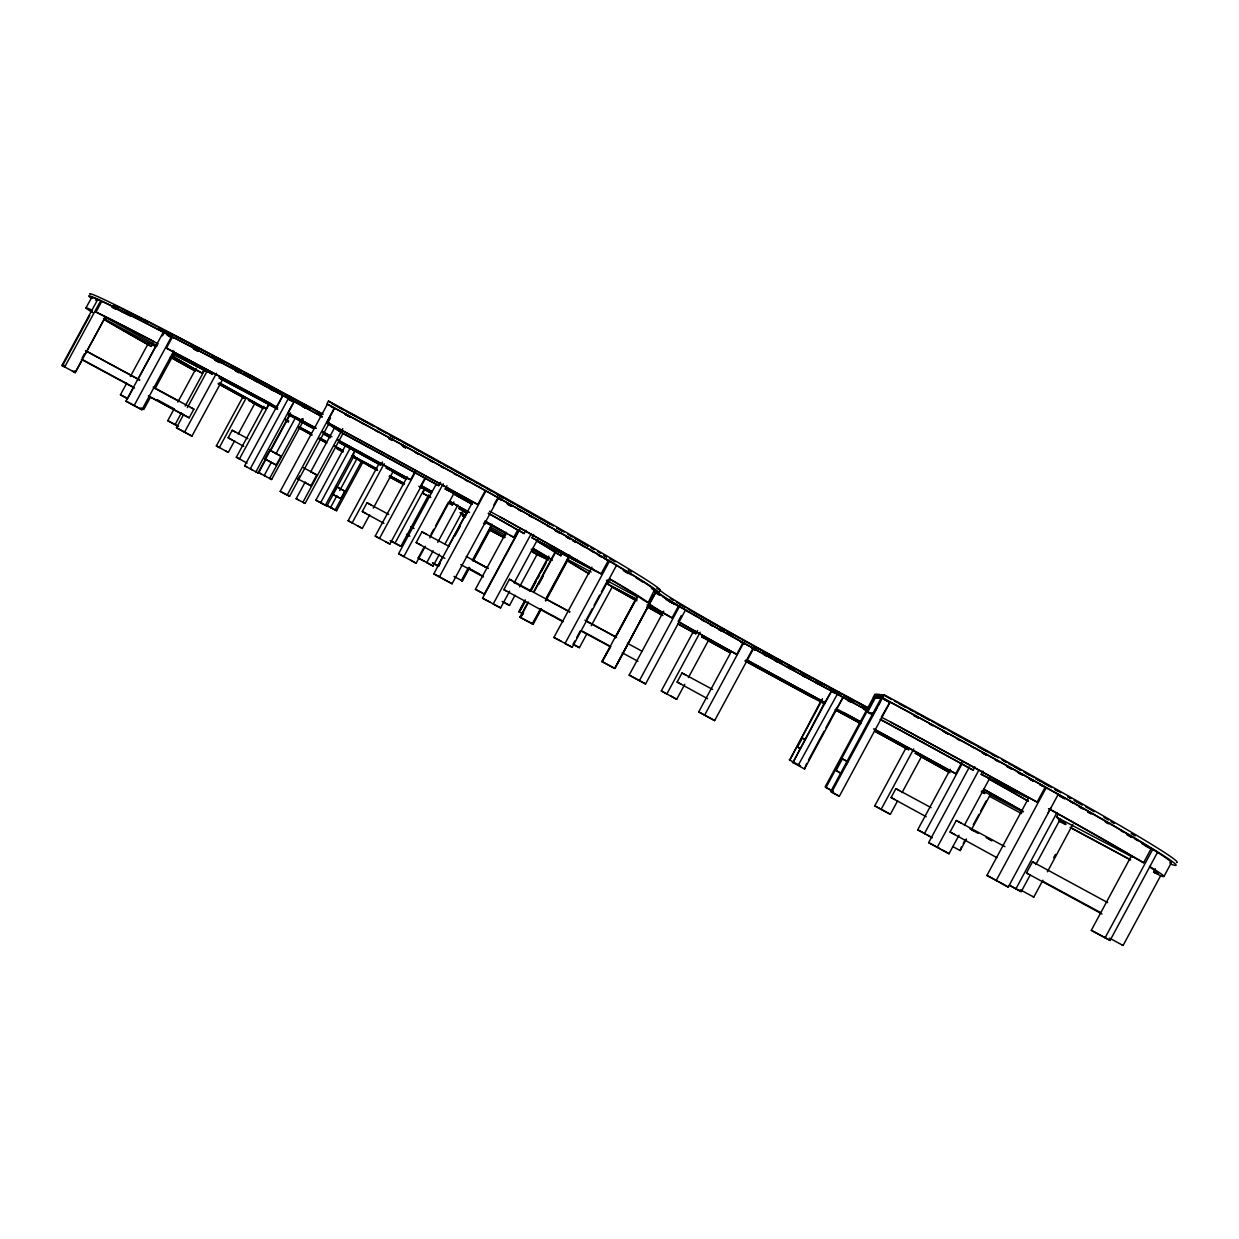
<?xml version="1.0" encoding="UTF-8"?>
<svg xmlns="http://www.w3.org/2000/svg" width="1239" height="1239" viewBox="0 0 1239 1239"><rect width="100%" height="100%" fill="white"/><g stroke="black" fill="none" stroke-linecap="round" stroke-linejoin="round"><path stroke-width="1.5" d="M879.442 697.681L881.053 694.692L883.004 695.745M879.628 697.696L881.239 694.707L883.252 695.791M881.084 697.82L882.71 694.8M831.679 792.17L882.509 697.944L890.16 702.064L839.314 796.305L831.679 792.17L830.78 791.458L882.911 694.816M846.206 764.68L847.832 761.66L842.396 758.857L836.108 770.519L841.312 773.74M874.796 711.666L876.608 708.305M878.42 704.96L880.232 701.599M884.398 694.909L874.873 694.289L873.325 697.17L882.757 697.96L884.398 694.909A354.029 9.246 28.2 0 1 1176.554 862.545M897.578 800.921L890.345 814.333L874.765 805.846L906.344 747.287M881.115 809.392L913.747 748.898M926.23 816.764L891.073 797.544L895.874 788.67L931.124 807.658M902.1 792.526L922.002 755.635M932.286 837.765L917.712 829.82L950.344 769.295M873.557 728.857A268.135 4.058 28.3 0 1 950.778 771.076L955.765 773.709L961.929 762.264M924.449 833.584L961.774 764.339M959.001 835.225L949.012 853.748L928.631 842.644L969.378 767.034M880.077 719.363A235.364 4.522 28.3 0 1 969.61 768.304L973.188 770.116L974.923 766.91M937.18 847.445L979.073 769.729M996.837 857.651L950.065 832.019L956.291 820.481L1004.937 846.655M1039.908 784.519L1058.23 794.338L1008.267 887.078L986.925 875.431L1028.587 798.102L981.18 774.298L982.914 771.092M964.453 825.112L989.884 777.937M961.418 846.81L960.179 850.589L966.451 838.958M963.245 843.403L965.073 840.011M973.327 824.709L978.825 814.503M980.653 811.096L986.167 800.905M971.81 828.999L990.611 794.137M1037.12 802.098L1045.205 787.106L1042.185 785.418A349.367 8.719 28.2 0 0 899.545 707.175L890.02 702.048L881.332 717.133L891.352 722.368A349.383 6.737 28.3 0 1 1034.1 800.425L1037.12 802.098L1030.476 798.613A343.172 6.613 28.3 0 0 890.547 722.105M996.141 880.619L1046.258 787.632M1048.194 812.66L1050.703 807.998M1009.289 885.281L1015.872 888.905L1057.053 812.459M1102.013 914.01L1026.496 872.984L1032.521 861.817L1107.697 902.627M1058.633 818.406L1056.573 817.167L1058.245 814.069M1015.872 888.905L1021.23 891.631L1030.337 874.734M1035.789 864.59L1060.383 818.948M1053.661 857.791L1055.473 854.43M1020.301 889.803L1033.791 897.098L1042.882 880.232M1047.42 871.791L1072.835 824.384M1141.94 843.604L1157.567 852.246L1110.082 940.416L1091.296 930.319L1131.532 855.576M1048.519 808.649L1056.511 813.109A343.172 6.613 28.3 0 1 1132.694 856.629L1143.582 862.747L1151.263 848.452L1145.874 845.137A349.367 8.719 28.2 0 0 1068.668 800.301L1057.192 793.827M1105.064 937.877L1152.781 849.242M1149.544 866.371A349.383 6.737 28.3 0 1 1160.463 875.694L1153.571 872.194L1155.368 868.849M1109.524 938.124L1123.092 945.465L1160.432 876.097M1163.963 876.438L1171.32 862.747M868.369 707.918A276.56 5.668 28.3 0 0 838.71 691.904A218.606 5.39 28.2 0 1 660.17 590.136A328.893 8.084 28.5 0 0 328.459 401.08L326.941 403.899A328.908 7.744 28.5 0 1 658.823 592.629A218.606 5.157 28.2 0 0 837.456 694.212A276.56 5.421 28.3 0 1 867.13 710.241M280.2 491.356L327.39 404.239L334.36 407.987L287.169 495.12L280.2 491.356L289.616 496.25L329.171 423.227M327.003 422.205L334.607 408.173L343.327 412.866A324.587 7.635 28.5 0 1 482.126 488.878L485.27 490.629L477.774 504.505L472.477 501.733A318.841 5.792 28.5 0 0 336.311 427.393L327.003 422.205L335.723 426.913A324.587 5.901 28.5 0 1 474.614 502.755L477.774 504.505M327.886 422.84L330.41 418.178M298.01 479.106L299.745 475.915M342.862 433.696L305.119 503.39L296.152 498.713L305.228 481.956M310.679 471.904L334.267 428.353M297.391 478.641L310.958 485.765L316.812 474.955L303.369 467.614M342.769 428.617L302.858 502.337L305.119 503.39M354.277 455.456L326.895 506.039L315.899 500.184L345.216 446.025M349.971 448.58L320.638 502.74L322.171 503.483M325.377 505.311L354.71 451.135M377.229 469.101A185.85 2.772 28.5 0 1 355.608 457.485L352.403 455.689L354.989 450.919M335.908 488.259L332.61 494.361L340.74 498.589L344.767 491.155L336.203 486.478M336.977 495.631L330.55 507.51L332.006 508.207M339.734 490.551L357.173 458.322M363.12 461.698L336.59 510.7L325.934 505.016L335.165 510.003L361.788 460.815M384.229 463.68L352.139 522.966L348.128 520.69L379.18 463.355M338.557 442.106A181.157 2.71 28.5 0 1 379.072 464.253L380.791 465.105L382.479 461.992M383.951 523.4L362.299 511.506L367.023 502.755L388.783 514.464M348.128 520.69L362.315 528.418L369.64 514.897M373.295 508.129L393.429 470.944M415.359 472.167L379.459 538.485L375.231 536.069L407.29 476.829M338.03 440.155A263.659 3.949 28.5 0 1 406.423 477.557L410.636 479.772L414.972 471.749M425.318 477.464L420.981 485.471L431.064 491.047M375.231 536.069L389.882 544.06L425.689 477.882M390.393 540.7L395.009 543.224L424.76 488.259M429.112 496.669L422.731 493.215L425.349 488.383M395.009 543.224L400.878 546.322L428.725 494.857M443.237 483.737L403.775 556.652L398.602 553.694L436.035 484.526M438.761 485.626L438.513 485.487A224.491 4.058 28.5 0 0 345.712 434.843L341.964 432.814L346.27 435.276A218.792 3.965 28.5 0 1 436.531 484.542L438.761 485.626L440.557 482.296M444.878 558.371L416.18 542.558L421.988 531.841L449.138 546.43M472.725 502.662L445.173 488.987L446.985 485.642M439.458 554.189L433.077 566.006L418.178 557.984L423.676 547.839M430.986 534.319L433.727 529.254M435.555 525.878L448.363 502.213M398.602 553.694L416.118 563.249L425.271 546.337M429.856 537.865L454.574 492.208M448.859 503.111L452.297 504.923L453.939 501.888M433.139 550.813L426.727 562.661L433.077 566.006M437.723 542.341L457.903 505.063M444.94 544.06L463.2 510.298M437.367 566.641L442.741 556.683M449.014 545.083L466.065 513.596M439.349 577.002L485.92 490.938L498.481 497.939L452.049 583.77L433.805 573.827L472.849 501.656M433 563.265L438.606 566.208L440.403 562.878M454.852 536.162L460.273 526.157M493.695 505.326L497.009 499.178M467.753 568.794L461.404 580.549L462.441 580.998L469.658 567.632M472.291 560.415L491.96 524.174M461.93 580.766L469.163 567.385M472.787 560.678L490.892 527.21M473.283 560.957L491.341 527.551M484.588 594.24L475.389 589.346L506.224 532.352M510.189 535.418L513.767 537.292L517.948 529.549M484.232 594.193L518.785 530.323M509.632 591.204L500.602 607.915L482.56 598.205L519.668 529.58M488.491 513.302A224.491 4.058 28.5 0 1 520.055 531.159L524.236 533.56L525.986 530.323M531.314 533.529L493.184 604.043L500.602 607.915M562.986 621.792L503.839 589.625L509.461 579.248L569.894 611.865M590.972 568.809L531.918 537.711L533.668 534.458M514.154 582.841L537.649 539.399M548.598 560.105A268.398 4.011 28.5 0 1 537.137 554.499L532.553 552.036L534.319 548.769M502.136 601.457L509.523 605.406L514.99 595.293M519.544 586.868L536.874 554.824M523.23 614.017L518.831 611.632L525.197 599.862M529.734 591.468L548.815 556.172M519.218 611.787L524.655 601.72M531.004 589.996L548.227 558.139M520.519 610.269L525.042 601.906M531.361 590.198L535.883 581.834M537.695 578.489L539.507 575.144M541.319 571.798L545.841 563.42M540.87 608.999L532.739 624.053L519.9 617.177L528.046 602.092M533.498 592.041L555.242 551.804M520.365 617.363L528.495 602.309M533.916 592.273L555.614 552.16M521.727 615.86L523.524 612.531M538.857 584.188L543.363 575.841M536.89 541.164A218.792 3.965 28.5 0 1 555.692 552.873L560.926 555.769L562.614 552.656M540.467 608.814L532.305 623.898L533.173 624.208L541.288 609.201M545.903 598.747L569.475 555.149M545.392 600.636L568.004 558.835M545.795 600.869L568.345 559.161M616.511 565.356L572.232 647.285L553.91 637.435L591.932 567.106M596.609 571.489L601.085 573.843L608.272 560.57L600.729 556.141A324.587 7.635 28.5 0 0 510.065 504.474L497.846 497.644M604.678 558.712L609.48 561.205L564.999 643.521L572.232 647.285M574.865 640.935L573.022 644.326L579.403 647.656L586.697 634.151M576.693 637.543L580.363 630.759M586.775 618.896L592.273 608.721M594.101 605.329L599.599 595.169M601.426 591.777L607.838 579.914M637.047 599.707L607.946 584.266L609.758 580.921M591.266 625.71L612.252 586.883M656.329 591.282L614.652 668.425L601.968 661.626L637.388 596.083M602.216 661.688L610.362 646.603M614.9 638.224L637.543 596.315M601.968 661.626L610.595 646.696M616.914 634.988L637.698 596.548M609.588 579.031A318.841 5.792 28.5 0 1 642.747 599.691L648.09 602.758L654.502 589.872A324.587 7.635 28.5 0 0 616.991 565.727L609.48 561.205M649.484 601.798L652.829 595.587M614.869 668.456L656.236 591.034L614.869 668.456L602.464 661.75M665.993 599.506L685.539 609.975L645.581 683.959L629.149 675.116L663.717 611.137M650.227 605.174A228.766 4.166 28.3 0 0 667.821 615.659L672.08 617.905L678.538 605.933A222.958 5.25 28.2 0 1 656.329 591.855M639.355 680.707L679.499 606.429M681.404 615.473L678.182 621.436L681.496 623.341A222.958 4.058 28.3 0 0 731.738 651.544L736.771 654.331L743.059 642.685L738.041 639.882A222.958 5.25 28.2 0 1 687.924 611.431L684.625 609.511M700.205 632.2L666.83 694.01L661.301 690.913L693.639 631.038M677.996 624.022A330.828 6.056 28.3 0 0 684.005 627.352L695.822 633.764L697.557 630.543M707.546 698.688L677.114 682.023L682.008 672.978L712.549 689.426M661.301 690.913L676.695 699.292L684.795 684.284M688.388 677.609L709.095 639.278M704.573 715.213L743.586 642.948L753.575 648.493L714.64 720.587L698.703 711.914L731.227 651.683M752.119 649.871L746.807 659.876A222.958 4.058 28.3 0 0 822.185 700.98M821.643 700.933L789.692 760.142L821.023 700.84M820.543 701.894L822.495 698.734M800.379 748.821L797.498 747.009L802.33 738.072L805.35 739.621M866.479 709.993A272.936 5.343 28.3 0 0 850.295 701.228L831.508 691.068L792.852 762.697L825.329 701.212M824.957 702.575L831.446 691.068L828.426 689.426A222.958 5.25 28.2 0 1 753.08 648.245M837.316 694.196L798.133 765.423M837.456 694.212L838.71 691.904L835.922 691.718M806.666 763.472L804.467 768.985L843.124 697.325L836.526 708.816L844.053 712.781A272.952 4.135 28.3 0 1 860.253 721.547M808.494 760.065L824.074 731.211M825.902 727.82L836.898 707.438M873.541 697.201L825.128 786.951L833.274 791.582L826.583 787.741M825.948 787.601L876.252 694.382L875.106 697.526M874.858 697.309L876.918 694.645M873.418 715.414L867.548 712.255L875.415 697.681L882.044 698.238M85.971 307.953L91.732 297.36M61.95 365.443L97.788 299.389L100.669 300.69L64.676 367.023L61.95 365.443L75.238 372.676L105.625 316.657M89.75 315.496L62.988 364.824L64.366 365.52M153.605 341.515A263.659 3.949 28.5 0 0 103.441 315.883L95.992 312.011L101.799 301.325L105.129 302.874A268.383 5.204 28.5 0 1 156.315 328.567L164.198 332.641L162.464 335.815M82.115 357.978L84.422 353.704M82.13 359.744L75.703 371.607L74.34 370.926M85.801 352.976L104.184 319.089M132.945 388.628L127.524 398.648L120.446 394.776L126.765 383.114M130.389 376.455L148.448 343.157M105.083 320.065A268.398 4.011 28.5 0 0 146.837 343.977L151.344 346.409L153.094 343.188M125.96 401.142L163.362 332.16L171.617 336.466L134.106 405.618L125.96 401.142L133.781 405.261M137.483 380.296L155.572 346.905M270.923 403.852A263.659 3.949 28.5 0 0 171.462 350.869L166.413 348.097L172.453 336.946L174.544 338.03A268.383 5.204 28.5 0 1 276.018 391.849L282.988 395.597L276.839 406.95M134.106 405.618L141.927 409.737L173.801 350.931M150.182 397.704L143.832 409.428L140.89 407.863M155.634 387.652L173.801 354.153M177.425 425.875L167.745 420.702L174.172 408.855M177.827 402.102L196.165 368.262M174.064 357.219A185.85 2.772 28.5 0 0 199.03 371.514L202.112 373.156L203.893 369.872M181.483 412.835L175.04 424.698L178.416 426.479M185.153 406.051L204.45 370.446M222.865 379.057L191.937 436.113L176.449 427.78L183.728 414.337M187.368 407.616L207.409 370.647M148.401 395.984L189.164 417.837L193.873 409.149L153.202 387.11M184.518 432.21L216.484 373.249M246.36 397.673L219.318 447.573L216.36 445.901L243.309 396.186M243.727 446.35L228.131 437.77L232.189 430.258L247.877 438.699M216.36 445.901L228.301 452.405L234.605 440.774M238.198 434.13L255.296 402.582M269.064 404.301L239.421 458.988L236.324 457.222L263.922 406.284M221.084 383.889A185.85 2.772 28.5 0 0 260.113 405.509L266.261 408.808L268.863 404.007M258.006 472.942L244.625 465.833L282.755 395.442L294.015 401.498L255.869 471.92L258.006 472.942L290.546 412.881M287.99 398.199L289.214 395.922L291.583 397.595M288.393 398.478L250.247 468.869L252.415 469.922M288.873 413.532L288.083 413.005L294.232 401.653L301.278 405.463A268.383 5.204 28.5 0 1 322.047 416.707M264.79 459.08L268.878 451.538M302.889 421.787L271.635 479.493L258.734 472.632L265.936 459.328M270.443 451.011L290.267 414.43M271.387 462.271L264.17 475.575L266.215 476.55M275.879 453.954L295.703 417.357M264.17 458.631L276.22 465.028L280.99 456.231L269.002 449.695M302.053 418.643L269.622 478.517L271.635 479.493M302.301 422.453L301.557 421.957L303.261 418.813M825.189 702.823L821.643 702.281L824.647 703.891M867.548 712.255L873.898 713.339M519.9 617.177L533.173 624.208M989.388 796.243L1021.525 813.574M1153.571 872.194L1154.965 872.736A343.172 6.613 28.3 0 0 1149.622 866.975M518.831 611.632L519.606 611.942M287.169 495.12L289.616 496.25M296.152 498.713L298.46 499.782M541.164 609.34L540.421 608.984L563.141 621.235M335.165 510.003L336.59 510.7M95.992 312.011L99.306 313.606A268.398 4.011 28.5 0 1 150.306 339.656L158.189 343.915M244.625 465.833L246.824 466.886M258.734 472.632L260.794 473.623M315.899 500.184L326.895 506.039M445.173 488.987L472.942 502.43M172.639 354.153L174.467 355.051A181.157 2.71 28.5 0 1 206.789 371.576M741.046 642.143L744.515 643.846L740.86 641.817M262.854 407.306L248.466 400.228L255.311 404.069A263.659 3.949 28.5 0 0 263.644 408.622M406.423 477.882L385.933 467.815L407.104 478.471M252.044 402.179L263.272 407.708M251.982 402.303L253.205 402.907M981.18 774.298L1028.897 798.179M730.84 651.497L701.553 636.784L731.366 651.962M678.864 622.024A228.766 4.166 28.3 0 0 729.074 650.196L736.771 654.331M532.553 552.036L533.56 552.532A263.659 3.949 28.5 0 0 547.545 559.316M465.988 515.641L463.696 514.479A181.157 2.71 28.5 0 1 460.025 512.621M469.039 568.686L468.141 568.221L483.334 576.445M949.353 770.735L915.032 753.126L918.703 755.155M1091.296 930.319L1110.082 940.416M598.267 555.382L601.473 557.039M1145.223 845.819L1149.854 848.219M553.91 637.435L561.174 641.213M668.425 600.93L673.427 603.532M482.56 598.205L490.009 602.092M629.149 675.116L645.581 683.959M531.918 537.711L596.083 571.489M166.413 348.097L168.489 349.181A268.398 4.011 28.5 0 1 269.87 403.186L277.66 407.492M1056.573 817.167L1132.647 857.125M475.389 589.346L481.646 592.629M607.946 584.266L636.242 599.149M647.904 605.282L662.88 613.166M647.037 604.957L661.998 612.825M171.385 357.126L196.722 370.476M467.041 512.776L458.585 508.315L461.078 509.725M484.743 522.192L506.72 533.777M422.731 493.215L426.603 495.259A181.157 2.71 28.5 0 0 430.754 497.443M465.214 517.159L462.317 515.625L464.517 516.88M176.449 427.78L191.937 436.113M390.27 540.576L400.878 546.322M418.178 557.984L424.543 561.329M981.985 790.497L1022.593 811.963M120.446 394.776L127.276 398.385M167.745 420.702L174.513 424.28M1047.249 869.948L1048.055 870.382M1026.496 872.984L1028.633 874.099M433.805 573.827L452.049 583.77M928.631 842.644L940.416 848.916M986.925 875.431L997.488 881.068M148.525 396.031L189.164 417.837M406.516 534.396L409.877 536.208M503.839 589.625L506.797 591.204M236.324 457.222L247.072 463.092M874.765 805.846L890.345 814.333M698.703 711.914L714.64 720.587M917.712 829.82L925.533 834.002M880.852 695.358L879.427 694.583L877.816 697.557L879.256 698.316M878.993 695.033L878.002 694.49L876.236 697.418L877.166 697.913M888.89 701.924L883.562 699.059L888.44 701.692M876.422 697.433L877.413 697.96M330.983 406.655L334.453 408.514M290.081 396.852L279.565 391.137A257.758 5.219 28.5 0 0 203.304 350.575M286.271 395.195L294.247 399.485L289.725 396.604M285.047 394.591L291.506 398.06M293.116 398.927L294.557 399.701M288.672 399.438L291.908 401.173M950.065 832.019L954.789 834.559M885.436 696.179L891.6 699.508M894.372 701.088L897.764 702.823M881.099 695.404L879.613 694.599L878.017 697.572L879.504 698.378M877.816 694.475L878.745 694.986M342.955 409.505L328.459 401.08M331.463 403.387L344.767 410.558M656.856 588.355L660.17 590.136L658.823 592.629L651.497 588.494M653.325 589.857L656.438 591.53M829.851 687.583L839.779 692.88M841.111 693.654L850.326 698.564A262.126 5.374 28.3 0 1 867.346 707.779M291.908 397.827L303.942 404.317A255.869 5.173 28.5 0 1 322.14 414.167A257.758 5.219 28.5 0 0 303.725 404.146M831.338 688.838L834.606 690.557M836 691.362L836.883 691.78M838.245 692.57L841.777 694.413M844.952 696.179L848.498 698.053M295.734 400.29L305.77 405.742M830.037 688.528L834.823 691.114M301.108 403.62L305.801 406.16M288.857 399.097L290.685 400.089M831.4 691.331L835.163 693.36M290.36 399.856L292.234 400.863M1129.983 859.494L1070.171 827.389L1130.649 859.99M567.323 559.238L591.127 572.062M606.429 580.317L637.032 596.811M825.205 702.606L821.705 700.825A228.766 4.166 28.3 0 1 746.11 659.597M288.083 413.005L295.687 417.218A263.659 3.949 28.5 0 1 316.053 428.229M287.665 414.461L294.619 418.085M820.776 701.924L813.558 698.115A330.828 6.056 28.3 0 1 745.274 661.037M301.557 421.957L305.15 423.986A181.157 2.71 28.5 0 1 313.482 428.493M103.457 318.438L156.16 346.858M505.589 535.31L490.381 527.117L491.186 527.737M531.221 549.218L547.824 558.092M981.242 791.845L984.339 793.456A188.994 2.85 28.3 0 0 982.31 791.566M352.403 455.689L354.865 457.021A181.157 2.71 28.5 0 0 375.975 468.357M342.924 450.578L340.446 449.246A181.157 2.71 28.5 0 1 334.638 446.102M352.573 456.897L356.274 458.895M842.396 758.857L846.81 761.242M311.454 472.059L316.812 474.955M190.62 407.399L193.873 409.149M569.584 611.896L545.795 599.041L546.507 599.444M584.885 620.166L615.473 636.707M155.2 388.535L178.741 401.25M466.22 556.45L488.073 568.252M616.635 637.496L587.642 621.839L590.167 623.217M627.368 643.289L642.267 651.327M970.013 828.814L973.436 830.672M988.552 838.818L991.959 840.661M228.131 437.77L231.708 439.706M81.34 359.403L134.54 388.07M469.008 568.391L479.059 573.796M362.299 511.506L366.357 513.689M677.114 682.023L681.063 684.145M891.073 797.544L894.759 799.542M416.18 542.558L421.121 545.206M956.291 820.481L961.015 823.037M421.988 531.841L426.913 534.505M271.186 450.919L275.554 453.288M276.638 453.877L280.99 456.231M682.008 672.978L685.941 675.1M802.33 738.072L805.335 739.683M895.874 788.67L899.545 790.652M85.46 350.73L139.728 380.063M367.023 502.755L371.081 504.954M488.243 568.469L472.586 559.997L473.468 560.493M513.519 582.144L528.976 590.507M971.376 829.665L978.144 833.32M986.074 837.61L991.665 840.631M85.971 350.869L139.573 379.877M336.466 486.664L340.152 488.646M341.081 489.157L344.767 491.155M473.283 560.493L486.648 567.725M232.189 430.258L235.782 432.194M410.682 526.699L414.043 528.526M333.663 494.764L336.125 496.096M337.054 496.591L340.74 498.589M82.502 359.604L133.626 387.265M266.431 459.731L270.783 462.085M271.868 462.674L276.22 465.028M797.498 747.009L800.502 748.635M581.199 631.054L610.486 646.851M1043.192 881.502L1100.278 912.384M305.599 482.854L310.958 485.765M836.108 770.519L839.051 772.098M453.954 576.398L462.441 580.998M952.652 846.516L960.179 850.589M789.228 759.755L800.425 765.826M792.356 762.295L804.467 768.985M830.78 791.458L839.314 796.305M1032.521 861.817L1034.627 862.964M509.461 579.248L512.388 580.843M157.043 399.593L169.449 406.346M170.471 406.888L173.832 408.715M460.753 564.581L483.411 576.878M582.562 631.24L610.657 646.495M622.226 652.783L637.946 661.301M432.535 562.893L438.606 566.208M574.493 644.961L579.403 647.656M1009.739 885.327L1021.23 891.631M135.407 406.16L141.927 409.737M410.636 479.772L408.034 478.347A268.398 4.011 28.5 0 0 338.309 440.217M380.791 465.105L380.59 464.997A185.85 2.772 28.5 0 0 338.959 442.23M104.479 316.75L157.43 345.851M490.381 528.898L505.342 537.137M266.261 408.808L261.63 406.268A181.157 2.71 28.5 0 1 219.257 382.774M112.393 307.38L115.692 309.192M955.765 773.709L953.411 772.408A272.952 4.135 28.3 0 0 874.672 729.353M919.694 755.852L922.885 757.602A188.994 2.85 28.3 0 1 950.05 772.764M734.278 653.232L736.942 654.703M695.822 633.764L686.514 628.622A324.959 5.947 28.3 0 1 677.671 623.728M420.842 485.502L429.019 490.024A263.659 3.949 28.5 0 1 432.148 491.744M392.205 471.393L396.217 473.608A185.85 2.772 28.5 0 1 406.655 479.385M973.188 770.116L972.956 769.977A241.481 4.631 28.3 0 0 880.914 719.658M489.513 511.165L502.616 518.274A324.587 5.901 28.5 0 1 593.527 569.475M452.576 493.277L457.408 495.956A224.491 4.058 28.5 0 1 472.322 504.242M987.901 778.293L990.952 779.981A241.481 4.631 28.3 0 1 1028.447 801.153M498.465 498.202L501.439 499.859M1049.139 808.773L1060.646 815.2A349.383 6.737 28.3 0 1 1138.145 859.494L1143.582 862.747M927.097 834.838L930.474 836.728M1039.722 784.643L1042.711 786.316M505.326 603.068L509.523 605.406M671.135 696.163L676.695 699.292M1059.732 795.546L1064.518 798.241M202.065 373.125L202.112 373.156A181.157 2.71 28.5 0 1 172.159 355.887M151.344 346.409L149.764 345.526A263.659 3.949 28.5 0 1 104.711 319.631M941.841 849.722L949.012 853.748M998.99 881.874L1008.267 887.078M172.453 351.613L212.705 374.41L174.203 352.743M513.767 537.292L503.839 531.81A263.659 3.949 28.5 0 0 485.038 521.185M448.719 502.895L452.297 504.923M225.312 450.702L228.301 452.405M358.272 526.126L362.315 528.418M385.608 541.629L389.882 544.06M410.899 560.26L416.118 563.249M524.236 533.56L515.951 529.022A218.792 3.965 28.5 0 0 488.29 513.349M167.962 334.809L171.028 336.559M601.085 573.843L589.222 567.23A318.841 5.792 28.5 0 0 499.937 516.942M672.08 617.905L672.034 617.874A222.958 4.058 28.3 0 1 648.787 603.501L648.787 603.501M72.466 371.081L75.238 372.676M669.168 601.039L673.722 603.718M1121.853 944.707L1123.092 945.465M1141.723 843.109L1144.371 844.735M92.739 312.646L91.252 311.717A268.398 4.011 28.5 0 1 92.476 310.354M1032.815 896.494L1033.791 897.098M288.362 413.95L300.055 421.028L289.276 413.872M352.542 456.308L360.89 461.388L353.208 456.293M362.531 462.41L368.246 465.492A268.398 4.011 28.5 0 0 376.78 470.092M327.282 423.459L340.229 431.714L328.273 423.227M485.084 524.252L484.759 524.02A185.85 2.772 28.5 0 0 483.442 523.152M560.926 555.769L560.632 555.537A224.491 4.058 28.5 0 0 536.812 540.854M648.09 602.758L647.749 602.386A324.587 5.901 28.5 0 0 609.851 578.923M913.964 715.492A335.444 8.363 28.2 0 1 918.827 718.124M942.848 731.18A335.444 8.363 28.2 0 1 946.007 732.899M956.988 738.909A335.444 8.363 28.2 0 1 960.101 740.597M982 752.615A335.444 8.363 28.2 0 1 986.972 755.356M995.18 759.879A335.444 8.363 28.2 0 1 998.417 761.675M1006.424 766.105A335.444 8.363 28.2 0 1 1011.163 768.738M1017.405 772.191A335.444 8.363 28.2 0 1 1020.487 773.91M1029.563 778.975A335.444 8.363 28.2 0 1 1034.023 781.453M1059.391 795.701A335.444 8.363 28.2 0 1 1064.502 798.597M1079.138 806.914A335.444 8.363 28.2 0 1 1082.236 808.695M1088.276 812.149A335.444 8.363 28.2 0 1 1091.203 813.822M1105.42 822.046A335.444 8.363 28.2 0 1 1108.409 823.796M1126.963 834.761A335.444 8.363 28.2 0 1 1131.068 837.223M882.757 697.96A354.029 8.843 28.2 0 1 1171.815 864.497M898.972 703.566A332.966 8.688 28.2 0 1 905.446 707.066M908.683 708.816A332.966 8.688 28.2 0 1 913.515 711.434M915.125 712.301A332.966 8.688 28.2 0 1 929.529 720.122M935.879 723.576A332.966 8.688 28.2 0 1 943.762 727.866M951.583 732.141A332.966 8.688 28.2 0 1 962.409 738.057M964.112 739.002A332.966 8.688 28.2 0 1 970.896 742.719M977.602 746.405A332.966 8.688 28.2 0 1 989.156 752.77M992.424 754.566A332.966 8.688 28.2 0 1 995.66 756.348M1003.652 760.777A332.966 8.688 28.2 0 1 1006.827 762.527M1008.391 763.41A332.966 8.688 28.2 0 1 1011.52 765.144M1014.617 766.864A332.966 8.688 28.2 0 1 1020.75 770.271M1025.846 773.121A332.966 8.688 28.2 0 1 1029.206 774.995M1035.819 778.696A332.966 8.688 28.2 0 1 1045.468 784.117M1047.048 784.999A332.966 8.688 28.2 0 1 1051.725 787.632M1057.827 791.086A332.966 8.688 28.2 0 0 1054.807 789.367A335.444 8.75 28.2 0 1 1060.987 792.743M1067.739 796.692A332.966 8.688 28.2 0 1 1070.992 798.551M1074.213 800.379A332.966 8.688 28.2 0 1 1082.003 804.839M1110.856 821.55A332.966 8.688 28.2 0 1 1114.202 823.532M899.297 703.659A335.444 8.75 28.2 0 1 907.459 708.058M910.727 709.823A335.444 8.75 28.2 0 1 913.979 711.589M915.59 712.471A335.444 8.75 28.2 0 1 918.842 714.222M922.064 715.972A335.444 8.75 28.2 0 1 930.117 720.355M931.728 721.222A335.444 8.75 28.2 0 1 934.918 722.957M938.124 724.691A335.444 8.75 28.2 0 1 946.054 729.028M947.634 729.879A335.444 8.75 28.2 0 1 961.727 737.592M963.276 738.444A335.444 8.75 28.2 0 1 986.941 751.438M990.24 753.266A335.444 8.75 28.2 0 1 998.417 757.772M1001.654 759.569A335.444 8.75 28.2 0 1 1006.455 762.233M1012.79 765.733A335.444 8.75 28.2 0 1 1020.564 770.069M1023.615 771.773A335.444 8.75 28.2 0 1 1034.147 777.643M1035.618 778.479A335.444 8.75 28.2 0 1 1040.559 781.236M1043.796 783.063A335.444 8.75 28.2 0 1 1048.597 785.758M1067.77 796.584A335.444 8.75 28.2 0 1 1071.1 798.474M1074.368 800.332A335.444 8.75 28.2 0 1 1082.282 804.854M1085.364 806.62A335.444 8.75 28.2 0 1 1094.238 811.731M1103.918 817.353A335.444 8.75 28.2 0 1 1108.487 820.017M1131.269 833.553A335.444 8.75 28.2 0 1 1135.172 835.922M913.499 715.321A332.966 8.301 28.2 0 1 918.316 717.939M929.498 724.01A332.966 8.301 28.2 0 1 932.673 725.729M945.28 732.59A332.966 8.301 28.2 0 1 948.408 734.309M982.62 753.064A332.966 8.301 28.2 0 1 985.903 754.876M1006.78 766.399A332.966 8.301 28.2 0 1 1011.458 769.001M1019.139 773.26A332.966 8.301 28.2 0 1 1022.547 775.165M1029.268 778.913A332.966 8.301 28.2 0 1 1032.567 780.756M1059.438 795.856A332.966 8.301 28.2 0 1 1064.487 798.706M1087.873 812.041A332.966 8.301 28.2 0 1 1090.754 813.698M1157.18 852.169A349.367 8.719 28.2 0 1 1169.647 862.855M915.42 715.987A343.157 8.565 28.2 0 1 918.749 717.799M943.421 731.211A343.157 8.565 28.2 0 1 948.3 733.86M970.664 746.095A343.157 8.565 28.2 0 1 973.808 747.829M981.598 752.104A343.157 8.565 28.2 0 1 986.229 754.644M995.382 759.693A343.157 8.565 28.2 0 1 998.727 761.536M1006.997 766.105A343.157 8.565 28.2 0 1 1010.265 767.917M1018.319 772.393A343.157 8.565 28.2 0 1 1023.089 775.041M1029.346 778.526A343.157 8.565 28.2 0 1 1033.976 781.097M1070.62 801.695A343.157 8.565 28.2 0 1 1073.609 803.399M1079.866 806.945A343.157 8.565 28.2 0 1 1083.134 808.804M1087.919 811.545A343.157 8.565 28.2 0 1 1091.032 813.326M1105.265 821.519A343.157 8.565 28.2 0 1 1108.487 823.377M1120.521 830.409A343.157 8.565 28.2 0 1 1123.308 832.066M1127.598 834.606A343.157 8.565 28.2 0 1 1132.167 837.316M1135.032 839.051A343.157 8.565 28.2 0 1 1137.789 840.708M1059.825 819.738A241.481 4.631 28.3 0 1 1064.735 824.214L1059.283 821.287A235.364 4.522 28.3 0 0 1058.369 819.521M988.799 778.99A235.364 4.522 28.3 0 1 1028.153 801.261M463.401 514.479A185.85 2.772 28.5 0 1 460.707 513.101M404.472 483.644A185.85 2.772 28.5 0 1 391.121 476.535M340.849 449.525A185.85 2.772 28.5 0 1 334.886 446.303M325.934 441.456A185.85 2.772 28.5 0 1 319.956 438.219M310.989 433.34A185.85 2.772 28.5 0 1 299.095 426.866M288.764 421.229A185.85 2.772 28.5 0 1 285.837 419.618M173.646 354.416A185.85 2.772 28.5 0 1 206.526 371.313M277.66 409.087A185.85 2.772 28.5 0 0 219.04 377.88L221.781 379.444A181.157 2.71 28.5 0 1 277.304 408.994M304.624 423.599A185.85 2.772 28.5 0 1 313.188 428.245M323.224 433.681A185.85 2.772 28.5 0 1 330.395 437.568M419.727 486.633A185.85 2.772 28.5 0 1 431.218 493.045M463.123 511.103A185.85 2.772 28.5 0 1 465.879 512.683M402.567 482.544A181.157 2.71 28.5 0 1 389.542 475.606M325.888 441.363A181.157 2.71 28.5 0 1 320.049 438.203M311.299 433.433A181.157 2.71 28.5 0 1 299.683 427.114M288.176 420.826A181.157 2.71 28.5 0 1 285.311 419.262M323.518 433.929A181.157 2.71 28.5 0 1 330.209 437.568M394.281 472.632A181.157 2.71 28.5 0 1 405.865 479.044M418.828 486.246A181.157 2.71 28.5 0 1 431.42 493.277M463.479 511.475A181.157 2.71 28.5 0 1 467.088 513.566M502.414 536.735A268.398 4.011 28.5 0 1 489.343 529.92M403.527 484.434A268.398 4.011 28.5 0 1 390.254 477.325M343.11 451.941A268.398 4.011 28.5 0 1 337.163 448.704M326.709 443.051A268.398 4.011 28.5 0 1 319.228 438.993M311.748 434.935A268.398 4.011 28.5 0 1 299.807 428.446M262.653 408.158A268.398 4.011 28.5 0 1 254.196 403.527M194.848 370.802A268.398 4.011 28.5 0 1 170.301 357.142M295.13 416.815A268.398 4.011 28.5 0 1 315.899 428.044M322.31 431.528A268.398 4.011 28.5 0 1 331.913 436.732M449.726 501.377A268.398 4.011 28.5 0 1 469.566 512.419M485.146 521.139A268.398 4.011 28.5 0 1 507.247 533.591M533.219 548.474A268.398 4.011 28.5 0 1 549.977 558.433M504.505 537.711A263.659 3.949 28.5 0 1 489.591 529.951M403.868 484.557A263.659 3.949 28.5 0 1 389.201 476.69M377.601 470.464A263.659 3.949 28.5 0 1 367.549 465.059M342.816 451.708A263.659 3.949 28.5 0 1 336.946 448.533M326.662 442.958A263.659 3.949 28.5 0 1 319.306 438.978M311.949 434.982A263.659 3.949 28.5 0 1 298.723 427.78M288.486 422.205A263.659 3.949 28.5 0 1 285.574 420.61M195.468 371.065A263.659 3.949 28.5 0 1 172.81 358.458M91.655 311.5A263.659 3.949 28.5 0 1 92.321 310.741M322.341 431.637A263.659 3.949 28.5 0 1 330.193 435.896M450.284 501.795A263.659 3.949 28.5 0 1 468.404 511.877M534.381 549.357A263.659 3.949 28.5 0 1 552.269 560.369M111.882 306.823A257.758 4.987 28.5 0 1 118.588 310.013M120.121 310.757A257.758 4.987 28.5 0 1 131.628 316.425M167.017 334.484A257.758 4.987 28.5 0 1 172.19 337.163M193.811 348.453A257.758 4.987 28.5 0 1 198.751 351.055M215.121 359.682A257.758 4.987 28.5 0 1 219.675 362.098M235.286 370.368A257.758 4.987 28.5 0 1 238.477 372.072M302.502 406.407A257.758 4.987 28.5 0 1 305.553 408.049M159.397 328.474A239.793 4.848 28.5 0 1 162.727 330.163M194.895 346.765A239.793 4.848 28.5 0 1 199.247 349.042M214.44 357.018A239.793 4.848 28.5 0 1 217.599 358.675M230.593 365.536A239.793 4.848 28.5 0 1 240.691 370.879M246.576 374.023A239.793 4.848 28.5 0 1 251.052 376.393M254.057 378.003A239.793 4.848 28.5 0 1 261.661 382.046M267.81 385.344A239.793 4.848 28.5 0 1 270.907 387.002M272.456 387.838A239.793 4.848 28.5 0 1 283.437 393.723M317.06 411.859A239.793 4.848 28.5 0 1 321.908 414.476M91.547 298.429A271.945 5.266 28.5 0 1 321.939 416.552M92.042 298.119A268.383 5.204 28.5 0 1 98.237 299.714M96.239 300.396A263.644 5.111 28.5 0 1 95.821 299.884M95.976 299.683A263.644 5.111 28.5 0 1 98.036 300.21M113.554 307.21A263.644 5.111 28.5 0 1 129.94 315.295M193.811 348.267A263.644 5.111 28.5 0 1 197.202 350.048M215.385 359.635A263.644 5.111 28.5 0 1 218.513 361.292M254.382 380.388A263.644 5.111 28.5 0 1 257.371 381.984M319.058 415.204A263.644 5.111 28.5 0 1 322.186 416.908M112.408 307.226A255.869 4.956 28.5 0 1 116.017 308.914M120.214 310.912A255.869 4.956 28.5 0 1 130.296 315.868M168.303 335.227A255.869 4.956 28.5 0 1 173.429 337.875M193.284 348.236A255.869 4.956 28.5 0 1 198.147 350.792M214.548 359.434A255.869 4.956 28.5 0 1 220.557 362.609M236.045 370.833A255.869 4.956 28.5 0 1 239.204 372.521M270.319 389.139A255.869 4.956 28.5 0 1 273.68 390.935M302.719 406.578A255.869 4.956 28.5 0 1 305.739 408.204M115.537 305.847A257.758 5.219 28.5 0 1 119.765 307.861M121.298 308.604A257.758 5.219 28.5 0 1 124.55 310.184M125.836 310.819A257.758 5.219 28.5 0 1 129.909 312.817M131.349 313.529A257.758 5.219 28.5 0 1 134.308 315M135.841 315.775A257.758 5.219 28.5 0 1 142.299 319.027M143.662 319.708A257.758 5.219 28.5 0 1 149.315 322.574M150.771 323.317A257.758 5.219 28.5 0 1 156.842 326.415M158.406 327.22A257.758 5.219 28.5 0 1 201.632 349.692M90.013 294.34A271.945 5.514 28.5 0 1 323.162 414.275M113.57 305.088A255.869 5.173 28.5 0 1 117.178 306.761M126.146 311.066A255.869 5.173 28.5 0 1 142.113 319.012M143.77 319.848A255.869 5.173 28.5 0 1 149.3 322.651M158.205 327.189A255.869 5.173 28.5 0 1 172.902 334.762M174.637 335.661A255.869 5.173 28.5 0 1 211.079 354.726M212.798 355.624A255.869 5.173 28.5 0 1 243.618 371.963M245.229 372.815A255.869 5.173 28.5 0 1 278.279 390.502M161.318 329.373A241.682 4.894 28.5 0 1 172.856 335.273M192.308 345.356A241.682 4.894 28.5 0 1 196.66 347.632M211.884 355.608A241.682 4.894 28.5 0 1 219.861 359.806M221.487 360.657A241.682 4.894 28.5 0 1 224.755 362.392M233.102 366.806A241.682 4.894 28.5 0 1 238.213 369.516M244.377 372.784A241.682 4.894 28.5 0 1 248.869 375.169M251.889 376.78A241.682 4.894 28.5 0 1 259.524 380.853M261.057 381.674A241.682 4.894 28.5 0 1 278.264 390.889M307.179 406.454A241.682 4.894 28.5 0 1 310.431 408.22M318.562 412.618A241.682 4.894 28.5 0 1 321.83 414.384M836.34 710.412A184.208 2.788 28.3 0 1 859.804 723.142M876.035 731.97A184.208 2.788 28.3 0 1 906.329 748.573L908.791 749.827A188.994 2.85 28.3 0 0 874.393 730.979M920.05 756.162A184.208 2.788 28.3 0 1 949.043 772.346M835.132 709.668A188.994 2.85 28.3 0 1 860.997 723.684M1022.764 811.127A272.952 4.135 28.3 0 0 983.735 789.197A268.135 4.058 28.3 0 1 1023.429 811.684M843.527 712.595A268.135 4.058 28.3 0 1 860.997 722.043M864.048 708.801A268.12 5.25 28.3 0 1 867.207 710.52M167.203 335.18A241.682 4.677 28.5 0 1 171.663 337.473M193.996 349.073A241.682 4.677 28.5 0 1 198.426 351.396M215.431 360.332A241.682 4.677 28.5 0 1 218.653 362.036M235.286 370.833A241.682 4.677 28.5 0 1 238.709 372.66M168.55 335.939A239.793 4.646 28.5 0 1 171.478 337.457M193.702 348.98A239.793 4.646 28.5 0 1 198.054 351.257M214.812 360.069A239.793 4.646 28.5 0 1 219.597 362.578M269.421 386.599A225.637 4.569 28.5 0 1 272.797 388.411M346.13 411.209A311.67 7.666 28.5 0 1 374.674 426.665A309.363 7.604 28.5 0 0 346.347 411.41M376.346 427.579A311.67 7.666 28.5 0 1 399.81 440.372M403.14 442.184A311.67 7.666 28.5 0 1 419.727 451.275M421.384 452.173A311.67 7.666 28.5 0 1 449.029 467.397M450.624 468.28A311.67 7.666 28.5 0 1 492.363 491.465M497.35 494.253A311.67 7.666 28.5 0 1 542.31 519.59M543.952 520.519A311.67 7.666 28.5 0 1 553.539 525.986M556.636 527.752A311.67 7.666 28.5 0 1 564.194 532.089M567.601 534.055A311.67 7.666 28.5 0 1 570.962 535.991M574.246 537.881A311.67 7.666 28.5 0 1 588.184 545.981M597.492 551.432A311.67 7.666 28.5 0 1 600.683 553.322M603.765 555.149A311.67 7.666 28.5 0 1 606.723 556.915M609.588 558.619A311.67 7.666 28.5 0 1 614.993 561.871M628.235 570.017A311.67 7.666 28.5 0 1 631.317 571.969M377.988 428.555A309.363 7.604 28.5 0 1 386.32 433.077M391.307 435.803A309.363 7.604 28.5 0 1 411.147 446.644M414.43 448.441A309.363 7.604 28.5 0 1 435.601 460.072M437.212 460.954A309.363 7.604 28.5 0 1 440.418 462.736M443.624 464.501A309.363 7.604 28.5 0 1 462.565 474.971M464.114 475.838A309.363 7.604 28.5 0 1 471.842 480.113M474.893 481.816A309.363 7.604 28.5 0 1 477.944 483.504M479.648 484.449A309.363 7.604 28.5 0 1 483.024 486.338M486.4 488.212A309.363 7.604 28.5 0 1 491.403 491.016M493.06 491.945A309.363 7.604 28.5 0 1 504.474 498.326M506.085 499.224A309.363 7.604 28.5 0 1 513.999 503.669M517.112 505.435A309.363 7.604 28.5 0 1 550.534 524.376M556.698 527.891A309.363 7.604 28.5 0 1 562.676 531.314M569.398 535.186A309.363 7.604 28.5 0 1 572.666 537.076M575.856 538.919A309.363 7.604 28.5 0 1 587.952 545.965M590.802 547.623A309.363 7.604 28.5 0 1 594.116 549.574M603.455 555.103A309.363 7.604 28.5 0 1 606.351 556.822M344.612 413.996A311.67 7.326 28.5 0 1 349.646 416.722M389.929 438.591A311.67 7.326 28.5 0 1 393.29 440.418A309.378 7.279 28.5 0 0 389.789 438.591M401.637 444.971A311.67 7.326 28.5 0 1 404.967 446.799M414.926 452.25A311.67 7.326 28.5 0 1 418.224 454.063M453.908 473.685A311.67 7.326 28.5 0 1 457.067 475.451M464.935 479.787A311.67 7.326 28.5 0 1 468.048 481.522M507.293 503.39A311.67 7.326 28.5 0 1 512.079 506.085M518.367 509.616A311.67 7.326 28.5 0 1 521.464 511.351M529.068 515.641A311.67 7.326 28.5 0 1 532.491 517.577M555.18 530.462A311.67 7.326 28.5 0 1 559.749 533.064A309.378 7.279 28.5 0 0 555.242 530.586M566.161 536.735A311.67 7.326 28.5 0 1 569.506 538.671M572.805 540.56A311.67 7.326 28.5 0 1 576.027 542.419A309.378 7.279 28.5 0 0 572.821 540.684M390.208 435.803A292.156 7.171 28.5 0 1 394.885 438.358M498.032 495.383A292.156 7.171 28.5 0 1 502.523 497.892M344.845 414.198A309.378 7.279 28.5 0 1 349.832 416.893M401.39 444.925A309.378 7.279 28.5 0 1 404.704 446.721M429.252 460.18A309.378 7.279 28.5 0 1 432.488 461.961M440.526 466.391A309.378 7.279 28.5 0 1 443.717 468.156M498.14 498.357A309.378 7.279 28.5 0 1 501.377 500.169M507.789 503.762A309.378 7.279 28.5 0 1 512.512 506.41M566.285 536.921A309.378 7.279 28.5 0 1 569.584 538.826M623.248 570.544A309.378 7.279 28.5 0 1 627.972 573.518M388.721 438.575A292.156 6.861 28.5 0 1 391.834 440.279M402.706 446.21A292.156 6.861 28.5 0 1 405.803 447.899M402.443 446.133A289.864 6.815 28.5 0 1 405.509 447.821M507.448 504.304A289.864 6.815 28.5 0 1 510.731 506.147M345.449 414.213A318.826 7.496 28.5 0 1 350.095 416.722M360.936 422.592A318.826 7.496 28.5 0 1 364.034 424.28M374.906 430.165A318.826 7.496 28.5 0 1 378.003 431.853M390.393 438.606A318.826 7.496 28.5 0 1 393.475 440.279M402.737 445.328A318.826 7.496 28.5 0 1 405.803 447.016M414.988 452.049A318.826 7.496 28.5 0 1 418.054 453.722M507.386 503.189A318.826 7.496 28.5 0 1 512.342 505.961M546.724 525.351A318.826 7.496 28.5 0 1 550.039 527.241M556.543 530.927A318.826 7.496 28.5 0 1 561.282 533.637M581.029 544.99A318.826 7.496 28.5 0 1 584.266 546.848M590.492 550.457A318.826 7.496 28.5 0 1 593.496 552.207M625.633 571.318A318.826 7.496 28.5 0 1 631.178 574.726M636.01 577.761A318.826 7.496 28.5 0 1 638.844 579.573M640.129 580.41A318.826 7.496 28.5 0 1 642.483 581.974M454.93 494.733A218.792 3.965 28.5 0 1 470.851 503.592M823.563 684.594A255.761 6.303 28.2 0 1 816.935 681.001M811.994 678.322A255.761 6.303 28.2 0 1 808.695 676.54M807.069 675.658A255.761 6.303 28.2 0 1 803.786 673.877M795.655 669.447A255.761 6.303 28.2 0 1 789.212 665.932M782.816 662.431A255.761 6.303 28.2 0 1 778.046 659.829M773.322 657.243A255.761 6.303 28.2 0 1 770.193 655.524M768.645 654.672A255.761 6.303 28.2 0 1 765.532 652.968M757.865 648.74A255.761 6.303 28.2 0 1 753.312 646.231M732.76 634.833A255.761 6.303 28.2 0 1 727.665 631.998M724.319 630.14A255.761 6.303 28.2 0 1 721.005 628.281M805.458 677.346A238.337 5.622 28.2 0 1 802.392 675.673M766.693 656.159A238.337 5.622 28.2 0 1 763.828 654.579M755.325 649.886A238.337 5.622 28.2 0 1 751.965 648.028M721.81 631.24A238.337 5.622 28.2 0 1 718.821 629.582M712.998 626.299A238.337 5.622 28.2 0 1 710.148 624.688M704.573 621.544A238.337 5.622 28.2 0 1 701.863 619.996M777.534 662.044A236.014 5.56 28.2 0 1 774.623 660.449M744.67 643.924A236.014 5.56 28.2 0 1 741.464 642.143M721.47 630.992A236.014 5.56 28.2 0 1 718.543 629.35M712.797 626.113A236.014 5.56 28.2 0 1 710.009 624.533M673.861 603.796A236.014 5.56 28.2 0 1 669.029 600.946M659.287 595.092A236.014 5.56 28.2 0 1 656.918 593.636M818.933 684.439A228.75 5.39 28.2 0 1 815.959 682.828M790.993 669.246A228.75 5.39 28.2 0 1 788.112 667.666M778.138 662.199A228.75 5.39 28.2 0 1 775.32 660.666M766.972 656.066A228.75 5.39 28.2 0 1 763.673 654.254M755.558 649.778A228.75 5.39 28.2 0 1 752.367 648.012M689.349 612.5A228.75 5.39 28.2 0 1 686.623 610.92M670.005 601.147A228.75 5.39 28.2 0 1 666.086 598.778M664.878 598.05A228.75 5.39 28.2 0 1 662.586 596.625M659.489 594.689A228.75 5.39 28.2 0 1 656.809 592.985M755.109 650.196A255.761 6.04 28.2 0 1 752.073 648.524M793.58 668.781A275.554 6.799 28.2 0 1 789.119 666.35M823.331 684.517A258.084 6.365 28.2 0 1 816.656 680.908M805.056 674.62A258.084 6.365 28.2 0 1 801.757 672.823M793.58 668.363A258.084 6.365 28.2 0 1 790.327 666.597M782.258 662.184A258.084 6.365 28.2 0 1 779.052 660.433M777.457 659.566A258.084 6.365 28.2 0 1 774.282 657.816M771.107 656.081A258.084 6.365 28.2 0 1 767.963 654.362M766.399 653.495A258.084 6.365 28.2 0 1 763.286 651.776M828.55 686.824A236.014 5.823 28.2 0 1 811.653 677.671M810.12 676.85A236.014 5.823 28.2 0 1 802.547 672.731M801.029 671.91A236.014 5.823 28.2 0 1 750.803 644.326M749.161 643.413A236.014 5.823 28.2 0 1 734.835 635.452M733.302 634.585A236.014 5.823 28.2 0 1 719.797 627.011M718.357 626.191A236.014 5.823 28.2 0 1 693.267 611.942M691.749 611.059A236.014 5.823 28.2 0 1 687.304 608.504M685.864 607.668A236.014 5.823 28.2 0 1 680.319 604.446M679.003 603.672A236.014 5.823 28.2 0 1 676.401 602.154M673.489 600.435A236.014 5.823 28.2 0 1 670.33 598.561M828.349 686.778A238.322 5.87 28.2 0 1 811.297 677.547M809.764 676.711A238.322 5.87 28.2 0 1 784.039 662.679M782.568 661.874A238.322 5.87 28.2 0 1 775.196 657.832M773.74 657.042A238.322 5.87 28.2 0 1 748.248 642.964M746.606 642.065A238.322 5.87 28.2 0 1 741.743 639.355M740.132 638.457A238.322 5.87 28.2 0 1 726.085 630.605M724.567 629.768A238.322 5.87 28.2 0 1 717.149 625.587M715.693 624.781A238.322 5.87 28.2 0 1 690.278 610.316M684.346 606.893A238.322 5.87 28.2 0 1 680.118 604.431M728.517 651.853A330.828 6.056 28.3 0 1 707.361 640.238M661.719 614.978A330.828 6.056 28.3 0 1 647.207 606.878M634.972 600.001A330.828 6.056 28.3 0 1 611.601 586.79M589.222 573.905A330.828 6.056 28.3 0 1 568.716 561.701M814.008 698.269A324.959 5.947 28.3 0 1 745.135 660.852M730.298 652.736A324.959 5.947 28.3 0 1 707.918 640.439M662.973 615.551A324.959 5.947 28.3 0 1 647.254 606.769M636.846 600.915A324.959 5.947 28.3 0 1 613.847 587.89M587.58 572.697A324.959 5.947 28.3 0 1 566.703 559.982M849.939 698.873A243.851 4.987 28.3 0 1 853.222 700.639M861.384 705.068A243.851 4.987 28.3 0 1 864.636 706.834M863.413 709.111A243.851 4.77 28.3 0 1 866.65 710.876M864.233 709.111A260.205 5.095 28.3 0 1 867.285 710.768M847.275 700.329A245.771 4.817 28.3 0 1 850.589 702.126M850.109 698.502A260.205 5.328 28.3 0 1 860.873 704.325M862.406 705.161A260.205 5.328 28.3 0 1 868.524 708.476M850.155 698.935A245.771 5.033 28.3 0 1 853.47 700.732M863.351 706.075A245.771 5.033 28.3 0 1 866.634 707.856M244.269 398.013L234.248 392.577A268.398 4.011 28.5 0 1 218.095 383.672A263.659 3.949 28.5 0 0 235.689 393.29L244.269 398.013"/></g></svg>
